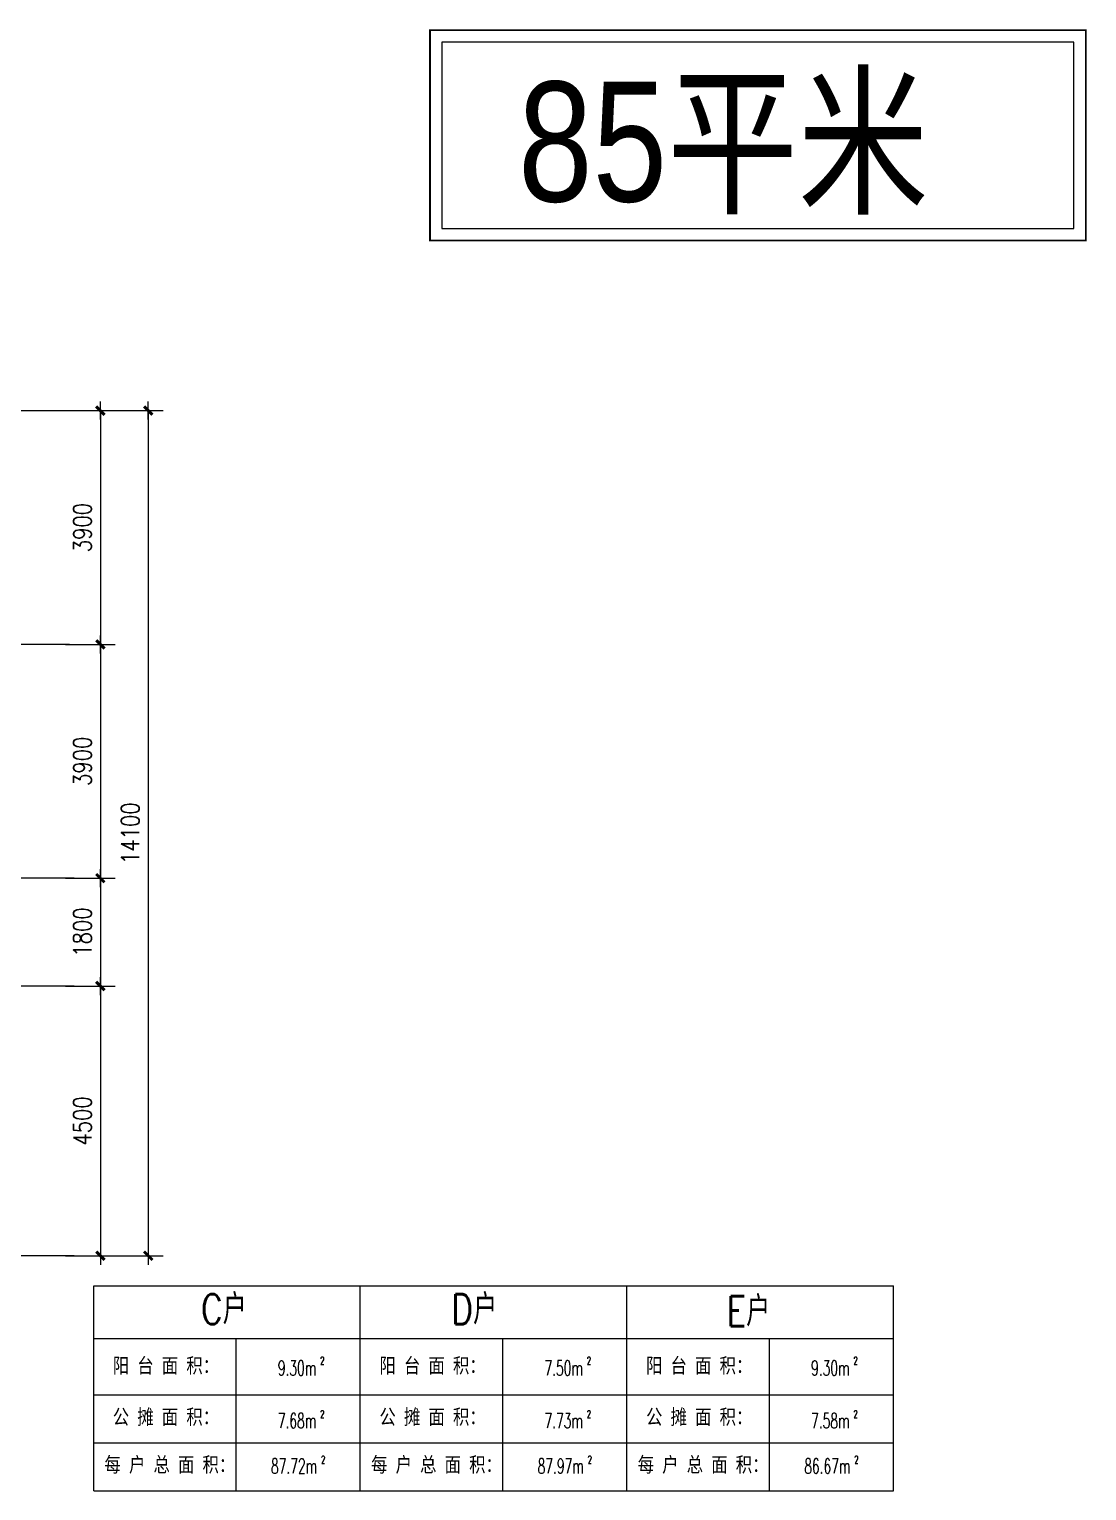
# Model space of a CAD drawing. Header units: millimetres. Extents: x 921 to 38352, y 397 to 24782.
# Drawn here: x 20707 to 38352, y 397 to 24782 of the extents above; entities that cross this region are included whole.
import ezdxf
from ezdxf.enums import TextEntityAlignment as Align

# ---------------------------------------------------------------- set-up
doc = ezdxf.new("R2010")
doc.units = ezdxf.units.MM
for name, color, linetype in [('AXIS', 3, 'Continuous'), ('DOTE', 1, 'Continuous'), ('PUB_DIM', 3, 'Continuous'), ('PUB_TEXT', 7, 'Continuous'), ('STAIR', 2, 'Continuous')]:
    doc.layers.add(name, color=color, linetype=linetype)
doc.styles.add('-宋体', font='SimSun.ttf', dxfattribs={"width": 0.8})
doc.styles.add('_HZTXT', font='txt.shx', dxfattribs={"bigfont": 'HZTXT.shx'})
doc.styles.add('DIM_FONT', font='SIMPLEX.shx', dxfattribs={"width": 0.8})
doc.styles.get("Standard").update_dxf_attribs({"font": 'arial.ttf'})
doc.dimstyles.new('AXIS', dxfattribs={"dimtxt": 300, "dimasz": 1, "dimexe": 250, "dimexo": 300, "dimgap": 150, "dimtad": 1, "dimdec": 0, "dimdsep": 46, "dimtxsty": 'DIM_FONT', "dimblk": '_DIMX', "dimcen": 2.5, "dimse1": 1, "dimse2": 1, "dimclrt": 7, "dimadec": 0, "dimazin": 0, "dimtfac": 1, "dimtdec": 0, "dimtix": 1, "dimtmove": 2, "dimatfit": 3, "dimldrblk": '_DIMX', "dimfxl": 1, "dimtolj": 1, "dimtzin": 0, "dimarcsym": 0})

# ---------------------------------------------------------------- blocks, each defined once
blk = doc.blocks.new('_DIMX')
blk.add_line((-150, 0), (150, 0))
at = {"const_width": 50}
blk.add_lwpolyline([(-70, -70), (70, 70)], dxfattribs=at)
blk = doc.blocks.new('*D54')
at = {"layer": 'AXIS', "color": 0, "lineweight": -2, "transparency": 16777216}
for p, q in [((21314, 18418), (22943, 18418)), ((22693, 18417), (22693, 4319)), ((21314, 4318), (22943, 4318))]:
    blk.add_line(p, q, dxfattribs=at)
at = {"layer": 'DEFPOINTS', "color": 0, "transparency": 16777216}
for p in [(21014, 18418), (21014, 4318), (22693, 4318)]:
    blk.add_point(p, dxfattribs=at)
at = {"layer": 'AXIS', "color": 0, "lineweight": -2, "transparency": 16777216}
for p, rotation in [((22693, 18418), 90), ((22693, 4318), 270)]:
    blk.add_blockref('_DIMX', p, dxfattribs=dict(at, rotation=rotation))
at = {"layer": 'AXIS', "color": 7, "transparency": 16777216, "insert": (22393, 11368), "char_height": 300, "attachment_point": 5, "rotation": 90, "style": 'DIM_FONT'}
blk.add_mtext('\\A1;14100', dxfattribs=at)
blk = doc.blocks.new('*D55')
at = {"layer": 'AXIS', "color": 0, "lineweight": -2, "transparency": 16777216}
for p, q in [((21314, 14518), (22143, 14518)), ((21893, 14517), (21893, 10619)), ((21314, 10618), (22143, 10618))]:
    blk.add_line(p, q, dxfattribs=at)
at = {"layer": 'DEFPOINTS', "color": 0, "transparency": 16777216}
for p in [(21014, 14518), (21014, 10618), (21893, 10618)]:
    blk.add_point(p, dxfattribs=at)
at = {"layer": 'AXIS', "color": 0, "lineweight": -2, "transparency": 16777216}
for p, rotation in [((21893, 14518), 90), ((21893, 10618), 270)]:
    blk.add_blockref('_DIMX', p, dxfattribs=dict(at, rotation=rotation))
at = {"layer": 'AXIS', "color": 7, "transparency": 16777216, "insert": (21593, 12568), "char_height": 300, "attachment_point": 5, "rotation": 90, "style": 'DIM_FONT'}
blk.add_mtext('\\A1;3900', dxfattribs=at)
blk = doc.blocks.new('*D56')
at = {"layer": 'AXIS', "color": 0, "lineweight": -2, "transparency": 16777216}
for p, q in [((21314, 8818), (22143, 8818)), ((21893, 8817), (21893, 4319)), ((21314, 4318), (22143, 4318))]:
    blk.add_line(p, q, dxfattribs=at)
at = {"layer": 'DEFPOINTS', "color": 0, "transparency": 16777216}
for p in [(21014, 8818), (21014, 4318), (21893, 4318)]:
    blk.add_point(p, dxfattribs=at)
at = {"layer": 'AXIS', "color": 0, "lineweight": -2, "transparency": 16777216}
for p, rotation in [((21893, 8818), 90), ((21893, 4318), 270)]:
    blk.add_blockref('_DIMX', p, dxfattribs=dict(at, rotation=rotation))
at = {"layer": 'AXIS', "color": 7, "transparency": 16777216, "insert": (21593, 6568), "char_height": 300, "attachment_point": 5, "rotation": 90, "style": 'DIM_FONT'}
blk.add_mtext('\\A1;4500', dxfattribs=at)
blk = doc.blocks.new('*D58')
at = {"layer": 'AXIS', "color": 0, "lineweight": -2, "transparency": 16777216}
for p, q in [((21314, 10618), (22143, 10618)), ((21893, 10617), (21893, 8819)), ((21314, 8818), (22143, 8818))]:
    blk.add_line(p, q, dxfattribs=at)
at = {"layer": 'DEFPOINTS', "color": 0, "transparency": 16777216}
for p in [(21014, 10618), (21014, 8818), (21893, 8818)]:
    blk.add_point(p, dxfattribs=at)
at = {"layer": 'AXIS', "color": 0, "lineweight": -2, "transparency": 16777216}
for p, rotation in [((21893, 10618), 90), ((21893, 8818), 270)]:
    blk.add_blockref('_DIMX', p, dxfattribs=dict(at, rotation=rotation))
at = {"layer": 'AXIS', "color": 7, "transparency": 16777216, "insert": (21593, 9718), "char_height": 300, "attachment_point": 5, "rotation": 90, "style": 'DIM_FONT'}
blk.add_mtext('\\A1;1800', dxfattribs=at)
blk = doc.blocks.new('*D72')
at = {"layer": 'AXIS', "color": 0, "lineweight": -2, "transparency": 16777216}
for p, q in [((21314, 18418), (22143, 18418)), ((21893, 18417), (21893, 14519)), ((21314, 14518), (22143, 14518))]:
    blk.add_line(p, q, dxfattribs=at)
at = {"layer": 'DEFPOINTS', "color": 0, "transparency": 16777216}
for p in [(21014, 18418), (21014, 14518), (21893, 14518)]:
    blk.add_point(p, dxfattribs=at)
at = {"layer": 'AXIS', "color": 0, "lineweight": -2, "transparency": 16777216}
for p, rotation in [((21893, 18418), 90), ((21893, 14518), 270)]:
    blk.add_blockref('_DIMX', p, dxfattribs=dict(at, rotation=rotation))
at = {"layer": 'AXIS', "color": 7, "transparency": 16777216, "insert": (21593, 16468), "char_height": 300, "attachment_point": 5, "rotation": 90, "style": 'DIM_FONT'}
blk.add_mtext('\\A1;3900', dxfattribs=at)

msp = doc.modelspace()

# ---------------------------------------------------------------- linework, layer by layer
at = {"layer": 'DOTE'}
for p, q in [((21456, 18417.6), (2269.7, 18417.6)), ((21376.4, 14517.6), (16859.1, 14517.6)), ((21456, 10617.6), (2269.7, 10617.6)), ((21456, 8817.6), (2269.7, 8817.6)), ((21456, 4317.6), (2269.7, 4317.6))]:
    msp.add_line(p, q, dxfattribs=at)
at = {"layer": 'PUB_DIM'}
for p, q in [((21782, 397.2), (21782, 3815)), ((21782, 3815), (35128.6, 3815)), ((26230.9, 397.2), (26230.9, 3815)), ((30679.7, 397.2), (30679.7, 3815)), ((35128.6, 397.2), (35128.6, 3815)), ((21782, 2940.1), (26230.9, 2940.1)), ((24161.4, 397.2), (24161.4, 2940.1)), ((26230.9, 397.2), (26230.9, 2940.1)), ((26230.9, 2940.1), (30679.7, 2940.1)), ((28610.3, 397.2), (28610.3, 2940.1)), ((30679.7, 397.2), (30679.7, 2940.1)), ((30679.7, 397.2), (30679.7, 2940.1)), ((30679.7, 2940.1), (35128.6, 2940.1)), ((33059.1, 397.2), (33059.1, 2940.1)), ((21782, 1997.2), (26230.9, 1997.2)), ((26230.9, 1997.2), (30679.7, 1997.2)), ((30679.7, 1997.2), (35128.6, 1997.2)), ((21782, 1197.2), (26230.9, 1197.2)), ((26230.9, 1197.2), (30679.7, 1197.2)), ((30679.7, 1197.2), (35128.6, 1197.2)), ((21782, 397.2), (26230.9, 397.2)), ((26230.9, 397.2), (30679.7, 397.2)), ((30679.7, 397.2), (35128.6, 397.2))]:
    msp.add_line(p, q, dxfattribs=at)
at = {"layer": 'PUB_TEXT', "const_width": 30}
msp.add_lwpolyline([(38336.7, 24766.7), (27393.3, 24766.7), (27393.3, 21256.3), (38336.7, 21256.3)], close=True, dxfattribs=at)
at = {"layer": 'PUB_TEXT'}
msp.add_lwpolyline([(38136.7, 24566.7), (27593.3, 24566.7), (27593.3, 21456.3), (38136.7, 21456.3)], close=True, dxfattribs=at)

# ---------------------------------------------------------------- texts
at = {"layer": 'PUB_TEXT', "width": 0.8}
msp.add_text('85平米', height=2000, dxfattribs=at).set_placement((28863.5, 21907))
at = {"layer": 'PUB_TEXT'}
for s, height, style, width, p in [('阳 台 面 积：', 250, '-宋体', 0.8, (22100.8, 2361.4)), (' 2', 125, 'DIM_FONT', 0.6, (25509, 2505.9)), ('阳 台 面 积：', 250, '-宋体', 0.8, (26549.6, 2361.4)), (' 2', 125, 'DIM_FONT', 0.6, (29957.9, 2505.9)), ('阳 台 面 积：', 250, '-宋体', 0.8, (30998.5, 2361.4)), (' 2', 125, 'DIM_FONT', 0.6, (34406.7, 2505.9)), ('公 摊 面 积：', 250, '-宋体', 0.8, (22100.8, 1505.8)), (' 2', 125, 'DIM_FONT', 0.6, (25509, 1613.4)), ('公 摊 面 积：', 250, '-宋体', 0.8, (26549.6, 1505.8)), (' 2', 125, 'DIM_FONT', 0.6, (29957.9, 1613.4)), ('公 摊 面 积：', 250, '-宋体', 0.8, (30998.5, 1505.8)), (' 2', 125, 'DIM_FONT', 0.6, (34406.7, 1613.4)), ('每 户 总 面 积：', 250, '-宋体', 0.8, (21961.7, 709.2)), (' 2', 125, 'DIM_FONT', 0.6, (25522.7, 854.9)), ('每 户 总 面 积：', 250, '-宋体', 0.8, (26410.6, 709.2)), (' 2', 125, 'DIM_FONT', 0.6, (29971.5, 854.9)), ('每 户 总 面 积：', 250, '-宋体', 0.8, (30859.4, 709.2)), (' 2', 125, 'DIM_FONT', 0.6, (34420.4, 854.9))]:
    msp.add_text(s, height=height, dxfattribs=dict(at, style=style, width=width)).set_placement(p)
at = {"layer": 'PUB_TEXT', "style": 'DIM_FONT', "width": 0.6}
for s, p in [('9.30m', (25497.5, 2444.4)), ('7.50m', (29946.4, 2444.4)), ('9.30m', (34395.2, 2444.4)), ('7.68m', (25497.5, 1566.5)), ('7.73m', (29946.4, 1566.5)), ('7.58m', (34395.2, 1566.5)), ('87.72m', (25511.2, 808)), ('87.97m', (29960, 808)), ('86.67m', (34408.9, 808))]:
    msp.add_text(s, height=250, dxfattribs=at).set_placement(p, align=Align.MIDDLE_RIGHT)
at = {"layer": 'STAIR', "style": '_HZTXT', "width": 0.8}
for s, p in [('C户', (23574.5, 3176.9)), ('D户', (27752.1, 3176.7)), ('E户', (32343.4, 3143.7))]:
    msp.add_text(s, height=500, dxfattribs=at).set_placement(p)

# ---------------------------------------------------------------- dimensions: what is measured, and where the dimension line sits
at = {"layer": 'AXIS'}
for p2, distance, picture, middle in [((21014.1, 4317.6), 1678.5, '*D54', (22392.6, 11367.6)), ((21014.1, 14517.6), 878.5, '*D72', (21592.6, 16467.6))]:
    dim = msp.add_aligned_dim(p1=(21014.1, 18417.6), p2=p2, distance=distance, dimstyle='AXIS', override={"dimblk1": '_DIMX', "dimblk2": '_DIMX', "dimsah": 1, "dimse1": 0, "dimse2": 0}, dxfattribs=at)
    dim.commit()
    dim.dimension.update_dxf_attribs({"geometry": picture, "text_midpoint": middle})
for base, p1, p2, picture, middle in [((21892.6, 10617.6), (21014.1, 14517.6), (21014.1, 10617.6), '*D55', (21592.6, 12567.6)), ((21892.6, 8817.6), (21014.1, 10617.6), (21014.1, 8817.6), '*D58', (21592.6, 9717.6)), ((21892.6, 4317.6), (21014.1, 8817.6), (21014.1, 4317.6), '*D56', (21592.6, 6567.6))]:
    dim = msp.add_linear_dim(base=base, p1=p1, p2=p2, angle=270, dimstyle='AXIS', override={"dimblk1": '_DIMX', "dimblk2": '_DIMX', "dimsah": 1, "dimse1": 0, "dimse2": 0}, dxfattribs=at)
    dim.commit()
    dim.dimension.update_dxf_attribs({"geometry": picture, "text_midpoint": middle})

doc.saveas('drawing.dxf')
